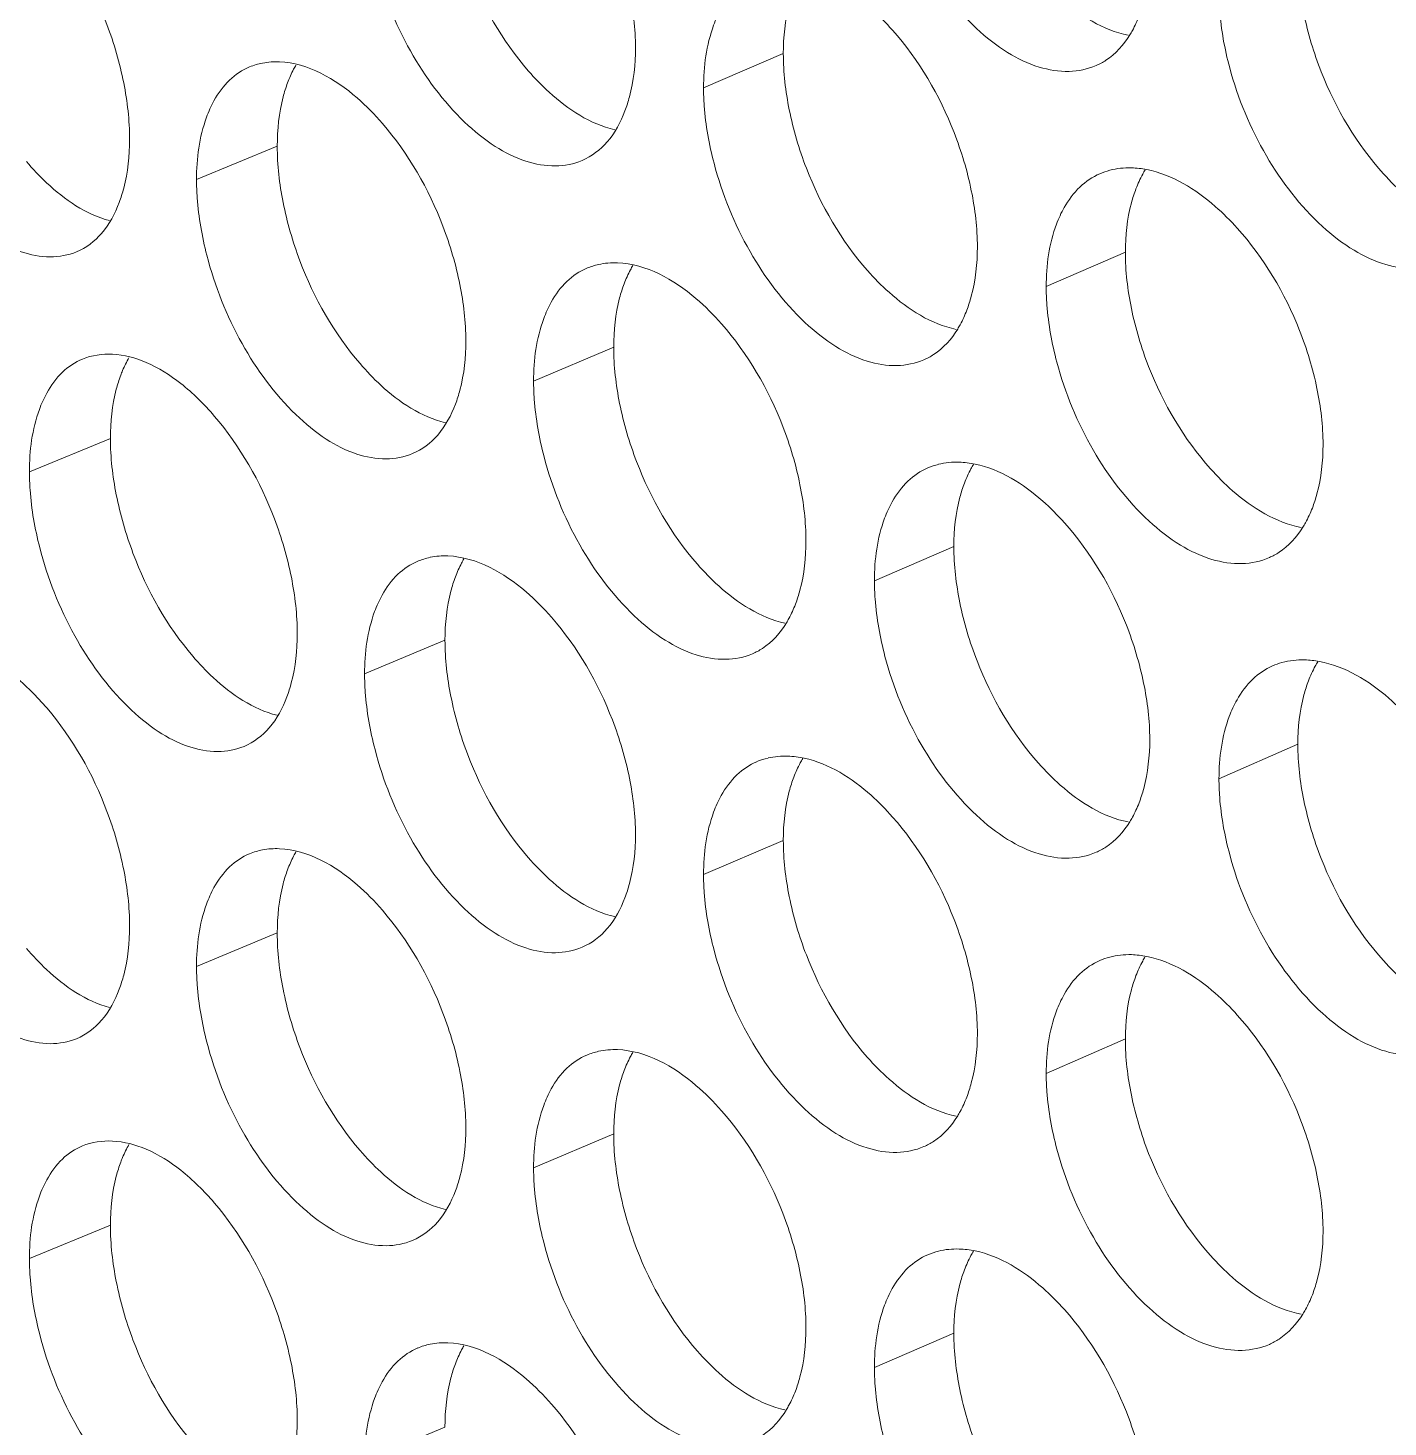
# Model space of a CAD drawing. Header units: millimetres. Extents: x 1177 to 4147, y 93 to 2194.
# Drawn here: x 2545.75 to 2559.37, y 981.79 to 995.79 of the extents above; entities that cross this region are included whole.
import ezdxf

# ---------------------------------------------------------------- set-up
doc = ezdxf.new("R2010")
doc.units = ezdxf.units.MM
doc.header["$LTSCALE"] = 0.1
doc.layers.get('0').update_dxf_attribs({"lineweight": 13})
doc.layers.add('标注', color=251, linetype='Continuous', lineweight=9)

# ---------------------------------------------------------------- blocks, each defined once
blk = doc.blocks.new('02')
at = {"layer": '标注'}
for p, q in [((4416.717, 1013.466), (4415.576, 1012.979)), ((4409.479, 1012.143), (4408.324, 1011.664)), ((4421.609, 1010.627), (4420.477, 1010.135)), ((4414.291, 1009.269), (4413.145, 1008.785)), ((4407.093, 1007.963), (4405.934, 1007.487)), ((4407.093, 1007.963), (4405.934, 1007.487)), ((4419.156, 1006.419), (4418.02, 1005.929)), ((4411.878, 1005.078), (4410.728, 1004.597)), ((4411.878, 1005.078), (4410.728, 1004.597)), ((4424.075, 1003.591), (4422.948, 1003.096)), ((4416.717, 1002.216), (4415.576, 1001.729)), ((4416.717, 1002.216), (4415.576, 1001.729)), ((4409.479, 1000.893), (4408.324, 1000.414)), ((4421.609, 999.377), (4420.477, 998.885)), ((4421.609, 999.377), (4420.477, 998.885)), ((4414.291, 998.019), (4413.145, 997.535)), ((4407.093, 996.713), (4405.934, 996.237)), ((4419.156, 995.169), (4418.02, 994.679)), ((4411.878, 993.828), (4410.728, 993.347))]:
    blk.add_line(p, q, dxfattribs=at)
for centre, radius, start, end in [((4421.636, 1010.846), 0.984, 104.7476, 113.5233), ((4414.281, 1009.513), 0.96, 102.3564, 112.9065), ((4419.171, 1006.646), 0.976, 103.9644, 113.3177), ((4411.856, 1005.33), 0.952, 101.531, 112.7006), ((4411.856, 1005.33), 0.952, 101.531, 112.7006), ((4424.114, 1003.802), 0.993, 105.5171, 113.729), ((4416.719, 1002.452), 0.968, 103.1675, 113.1121), ((4416.719, 1002.452), 0.968, 103.1675, 113.1121), ((4421.636, 999.596), 0.984, 104.7476, 113.5233), ((4421.636, 999.596), 0.984, 104.7476, 113.5233), ((4414.281, 998.263), 0.96, 102.3564, 112.9065), ((4419.171, 995.396), 0.976, 103.9644, 113.3177), ((4411.856, 994.08), 0.952, 101.531, 112.7006)]:
    blk.add_arc(centre, radius, start, end, dxfattribs=at)
for points, knots in [([(4414.602, 1013.551), (4414.602, 1013.821), (4414.535, 1014.38), (4414.216, 1015.464), (4413.776, 1016.227), (4413.402, 1016.656)], [0, 0, 0, 0, 0.238989, 0.495505, 1, 1, 1, 1]), ([(4411.878, 1016.328), (4411.878, 1016.059), (4411.944, 1015.499), (4412.26, 1014.415), (4412.697, 1013.65), (4413.069, 1013.221)], [0, 0, 0, 0, 0.239203, 0.495862, 1, 1, 1, 1]), ([(4418.171, 1016.098), (4418.287, 1015.658), (4418.626, 1014.832), (4419.282, 1013.966), (4419.895, 1013.476), (4420.348, 1013.259), (4420.791, 1013.187), (4421.07, 1013.243), (4421.191, 1013.296)], [0, 0, 0, 0, 0.30069, 0.583702, 0.707914, 0.81685, 0.912547, 1, 1, 1, 1]), ([(4407.367, 1012.243), (4407.367, 1012.512), (4407.301, 1013.072), (4406.988, 1014.157), (4406.555, 1014.924), (4406.187, 1015.356)], [0, 0, 0, 0, 0.239204, 0.495958, 1, 1, 1, 1]), ([(4424.075, 1014.841), (4424.075, 1014.571), (4424.143, 1014.012), (4424.468, 1012.93), (4424.918, 1012.171), (4425.3, 1011.748)], [0, 0, 0, 0, 0.238849, 0.49511, 1, 1, 1, 1]), ([(4410.877, 1014.765), (4410.991, 1014.326), (4411.321, 1013.501), (4411.963, 1012.631), (4412.564, 1012.136), (4413.009, 1011.914), (4413.444, 1011.835), (4413.719, 1011.887), (4413.839, 1011.938)], [0, 0, 0, 0, 0.302139, 0.585875, 0.710041, 0.818575, 0.913518, 1, 1, 1, 1]), ([(4418.279, 1013.801), (4418.183, 1013.91), (4417.827, 1014.272), (4417.372, 1014.566), (4417.015, 1014.642)], [0, 0, 0, 0, 0.285173, 1, 1, 1, 1]), ([(4420.367, 1014.57), (4420.465, 1014.46), (4420.825, 1014.094), (4421.289, 1013.801), (4421.651, 1013.73)], [0, 0, 0, 0, 0.285334, 1, 1, 1, 1]), ([(4416.867, 1014.373), (4416.842, 1014.306), (4416.749, 1014.013), (4416.717, 1013.703), (4416.717, 1013.466)], [0, 0, 0, 0, 0.230459, 1, 1, 1, 1]), ([(4422.948, 1014.346), (4422.948, 1014.259), (4422.963, 1013.895), (4423.029, 1013.534), (4423.101, 1013.265)], [0, 0, 0, 0, 0.23814, 1, 1, 1, 1]), ([(4415.83, 1014.109), (4415.787, 1014.033), (4415.627, 1013.677), (4415.576, 1013.281), (4415.576, 1012.979)], [0, 0, 0, 0, 0.22403, 1, 1, 1, 1]), ([(4421.673, 1013.733), (4421.686, 1013.754), (4421.736, 1013.841), (4421.778, 1013.933), (4421.806, 1014.004)], [0, 0, 0, 0, 0.242107, 1, 1, 1, 1]), ([(4419.493, 1010.702), (4419.493, 1010.971), (4419.425, 1011.531), (4419.102, 1012.613), (4418.657, 1013.375), (4418.279, 1013.801)], [0, 0, 0, 0, 0.238846, 0.495203, 1, 1, 1, 1]), ([(4421.191, 1013.296), (4421.24, 1013.317), (4421.433, 1013.421), (4421.586, 1013.592), (4421.673, 1013.733)], [0, 0, 0, 0, 0.240804, 1, 1, 1, 1]), ([(4403.704, 1013.482), (4403.816, 1013.044), (4404.139, 1012.22), (4404.767, 1011.348), (4405.356, 1010.847), (4405.791, 1010.62), (4406.218, 1010.535), (4406.49, 1010.583), (4406.608, 1010.631)], [0, 0, 0, 0, 0.303606, 0.588083, 0.712204, 0.820335, 0.914512, 1, 1, 1, 1]), ([(4414.452, 1012.646), (4414.477, 1012.712), (4414.57, 1013.005), (4414.602, 1013.315), (4414.602, 1013.551)], [0, 0, 0, 0, 0.230395, 1, 1, 1, 1]), ([(4416.717, 1013.466), (4416.717, 1013.197), (4416.783, 1012.637), (4417.103, 1011.554), (4417.545, 1010.791), (4417.921, 1010.364)], [0, 0, 0, 0, 0.23906, 0.495561, 1, 1, 1, 1]), ([(4409.084, 1013.276), (4408.978, 1013.232), (4408.775, 1013.096), (4408.634, 1012.9), (4408.574, 1012.791)], [0, 0, 0, 0, 0.478627, 1, 1, 1, 1]), ([(4410.983, 1012.467), (4410.871, 1012.597), (4410.472, 1013.008), (4409.918, 1013.332), (4409.51, 1013.348)], [0, 0, 0, 0, 0.295598, 1, 1, 1, 1]), ([(4409.746, 1013.302), (4409.735, 1013.283), (4409.69, 1013.201), (4409.652, 1013.115), (4409.627, 1013.048)], [0, 0, 0, 0, 0.242093, 1, 1, 1, 1]), ([(4413.069, 1013.221), (4413.163, 1013.113), (4413.51, 1012.752), (4413.955, 1012.458), (4414.306, 1012.378)], [0, 0, 0, 0, 0.285361, 1, 1, 1, 1]), ([(4423.101, 1013.265), (4423.219, 1012.825), (4423.562, 1011.998), (4424.227, 1011.134), (4424.849, 1010.648), (4425.308, 1010.435), (4425.756, 1010.367), (4426.038, 1010.426), (4426.16, 1010.481)], [0, 0, 0, 0, 0.299735, 0.582272, 0.706518, 0.81572, 0.911912, 1, 1, 1, 1]), ([(4409.627, 1013.048), (4409.602, 1012.982), (4409.511, 1012.689), (4409.479, 1012.379), (4409.479, 1012.143)], [0, 0, 0, 0, 0.230017, 1, 1, 1, 1]), ([(4415.576, 1012.979), (4415.576, 1012.893), (4415.59, 1012.528), (4415.656, 1012.166), (4415.726, 1011.898)], [0, 0, 0, 0, 0.238055, 1, 1, 1, 1]), ([(4408.574, 1012.791), (4408.532, 1012.716), (4408.375, 1012.36), (4408.324, 1011.965), (4408.324, 1011.664)], [0, 0, 0, 0, 0.223347, 1, 1, 1, 1]), ([(4413.839, 1011.938), (4413.976, 1011.996), (4414.239, 1012.199), (4414.392, 1012.487), (4414.452, 1012.646)], [0, 0, 0, 0, 0.468447, 1, 1, 1, 1]), ([(4412.177, 1009.359), (4412.177, 1009.629), (4412.11, 1010.189), (4411.793, 1011.273), (4411.355, 1012.037), (4410.983, 1012.467)], [0, 0, 0, 0, 0.23906, 0.495656, 1, 1, 1, 1]), ([(4407.219, 1011.339), (4407.244, 1011.405), (4407.335, 1011.697), (4407.367, 1012.007), (4407.367, 1012.243)], [0, 0, 0, 0, 0.229953, 1, 1, 1, 1]), ([(4409.479, 1012.143), (4409.479, 1011.873), (4409.544, 1011.313), (4409.858, 1010.229), (4410.293, 1009.463), (4410.664, 1009.033)], [0, 0, 0, 0, 0.239274, 0.496012, 1, 1, 1, 1]), ([(4405.893, 1011.923), (4405.983, 1011.817), (4406.316, 1011.461), (4406.742, 1011.166), (4407.081, 1011.078)], [0, 0, 0, 0, 0.285322, 1, 1, 1, 1]), ([(4415.726, 1011.898), (4415.842, 1011.459), (4416.177, 1010.632), (4416.829, 1009.765), (4417.438, 1009.273), (4417.888, 1009.055), (4418.328, 1008.98), (4418.606, 1009.036), (4418.727, 1009.088)], [0, 0, 0, 0, 0.301171, 0.584422, 0.708619, 0.817421, 0.912868, 1, 1, 1, 1]), ([(4421.893, 1011.805), (4421.881, 1011.784), (4421.83, 1011.697), (4421.788, 1011.605), (4421.761, 1011.534)], [0, 0, 0, 0, 0.242091, 1, 1, 1, 1]), ([(4423.21, 1010.969), (4423.111, 1011.079), (4422.747, 1011.444), (4422.279, 1011.737), (4421.915, 1011.808)], [0, 0, 0, 0, 0.285148, 1, 1, 1, 1]), ([(4408.324, 1011.664), (4408.324, 1011.577), (4408.339, 1011.213), (4408.403, 1010.851), (4408.472, 1010.582)], [0, 0, 0, 0, 0.237972, 1, 1, 1, 1]), ([(4421.243, 1011.749), (4421.138, 1011.703), (4420.937, 1011.567), (4420.795, 1011.372), (4420.734, 1011.265)], [0, 0, 0, 0, 0.480902, 1, 1, 1, 1]), ([(4425.3, 1011.748), (4425.4, 1011.637), (4425.769, 1011.268), (4426.246, 1010.976), (4426.614, 1010.911)], [0, 0, 0, 0, 0.285283, 1, 1, 1, 1]), ([(4421.761, 1011.534), (4421.736, 1011.468), (4421.642, 1011.174), (4421.609, 1010.863), (4421.609, 1010.627)], [0, 0, 0, 0, 0.230754, 1, 1, 1, 1]), ([(4406.608, 1010.631), (4406.745, 1010.688), (4407.009, 1010.891), (4407.16, 1011.179), (4407.219, 1011.339)], [0, 0, 0, 0, 0.46659, 1, 1, 1, 1]), ([(4420.734, 1011.265), (4420.691, 1011.189), (4420.53, 1010.834), (4420.477, 1010.436), (4420.477, 1010.135)], [0, 0, 0, 0, 0.224496, 1, 1, 1, 1]), ([(4424.437, 1007.876), (4424.437, 1008.145), (4424.369, 1008.704), (4424.042, 1009.786), (4423.591, 1010.545), (4423.21, 1010.969)], [0, 0, 0, 0, 0.238705, 0.494901, 1, 1, 1, 1]), ([(4408.472, 1010.582), (4408.585, 1010.143), (4408.913, 1009.318), (4409.551, 1008.448), (4410.148, 1007.951), (4410.589, 1007.727), (4411.022, 1007.646), (4411.296, 1007.697), (4411.415, 1007.747)], [0, 0, 0, 0, 0.302626, 0.586607, 0.710758, 0.819158, 0.913847, 1, 1, 1, 1]), ([(4419.341, 1009.796), (4419.366, 1009.862), (4419.46, 1010.155), (4419.493, 1010.465), (4419.493, 1010.702)], [0, 0, 0, 0, 0.23069, 1, 1, 1, 1]), ([(4421.609, 1010.627), (4421.609, 1010.357), (4421.676, 1009.798), (4422, 1008.716), (4422.447, 1007.955), (4422.827, 1007.531)], [0, 0, 0, 0, 0.238919, 0.49526, 1, 1, 1, 1]), ([(4413.907, 1010.398), (4413.802, 1010.353), (4413.6, 1010.217), (4413.458, 1010.022), (4413.398, 1009.914)], [0, 0, 0, 0, 0.479572, 1, 1, 1, 1]), ([(4415.834, 1009.601), (4415.72, 1009.73), (4415.315, 1010.141), (4414.756, 1010.46), (4414.345, 1010.475)], [0, 0, 0, 0, 0.29472, 1, 1, 1, 1]), ([(4414.565, 1010.436), (4414.553, 1010.416), (4414.506, 1010.332), (4414.466, 1010.244), (4414.44, 1010.175)], [0, 0, 0, 0, 0.242079, 1, 1, 1, 1]), ([(4417.921, 1010.364), (4418.018, 1010.255), (4418.373, 1009.891), (4418.831, 1009.598), (4419.189, 1009.523)], [0, 0, 0, 0, 0.28535, 1, 1, 1, 1]), ([(4414.44, 1010.175), (4414.415, 1010.109), (4414.323, 1009.816), (4414.291, 1009.506), (4414.291, 1009.269)], [0, 0, 0, 0, 0.230311, 1, 1, 1, 1]), ([(4420.477, 1010.135), (4420.477, 1010.048), (4420.492, 1009.683), (4420.558, 1009.322), (4420.629, 1009.054)], [0, 0, 0, 0, 0.238111, 1, 1, 1, 1]), ([(4413.398, 1009.914), (4413.356, 1009.838), (4413.196, 1009.483), (4413.145, 1009.086), (4413.145, 1008.785)], [0, 0, 0, 0, 0.2238, 1, 1, 1, 1]), ([(4419.211, 1009.528), (4419.223, 1009.548), (4419.273, 1009.635), (4419.314, 1009.725), (4419.341, 1009.796)], [0, 0, 0, 0, 0.242099, 1, 1, 1, 1]), ([(4417.041, 1006.499), (4417.041, 1006.768), (4416.974, 1007.327), (4416.653, 1008.411), (4416.21, 1009.173), (4415.834, 1009.601)], [0, 0, 0, 0, 0.238918, 0.495354, 1, 1, 1, 1]), ([(4418.727, 1009.088), (4418.776, 1009.109), (4418.971, 1009.213), (4419.124, 1009.385), (4419.211, 1009.528)], [0, 0, 0, 0, 0.240491, 1, 1, 1, 1]), ([(4412.027, 1008.454), (4412.052, 1008.52), (4412.145, 1008.813), (4412.177, 1009.123), (4412.177, 1009.359)], [0, 0, 0, 0, 0.230247, 1, 1, 1, 1]), ([(4414.291, 1009.269), (4414.291, 1009), (4414.357, 1008.44), (4414.675, 1007.357), (4415.114, 1006.593), (4415.489, 1006.165)], [0, 0, 0, 0, 0.239131, 0.495711, 1, 1, 1, 1]), ([(4406.692, 1009.098), (4406.587, 1009.055), (4406.383, 1008.919), (4406.242, 1008.722), (4406.182, 1008.613)], [0, 0, 0, 0, 0.478136, 1, 1, 1, 1]), ([(4406.692, 1009.098), (4406.587, 1009.055), (4406.383, 1008.919), (4406.242, 1008.722), (4406.182, 1008.613)], [0, 0, 0, 0, 0.478136, 1, 1, 1, 1]), ([(4408.578, 1008.284), (4408.433, 1008.453), (4408.136, 1008.749), (4407.641, 1009.064), (4407.146, 1009.199), (4406.827, 1009.154), (4406.692, 1009.098)], [0, 0, 0, 0, 0.30699, 0.573081, 0.799443, 1, 1, 1, 1]), ([(4408.578, 1008.284), (4408.433, 1008.453), (4408.136, 1008.749), (4407.641, 1009.064), (4407.146, 1009.199), (4406.827, 1009.154), (4406.692, 1009.098)], [0, 0, 0, 0, 0.30699, 0.573081, 0.799443, 1, 1, 1, 1]), ([(4407.357, 1009.118), (4407.323, 1009.059), (4407.283, 1008.976), (4407.249, 1008.89), (4407.24, 1008.868)], [0, 0, 0, 0, 0.741765, 1, 1, 1, 1]), ([(4407.357, 1009.118), (4407.323, 1009.059), (4407.283, 1008.976), (4407.249, 1008.89), (4407.24, 1008.868)], [0, 0, 0, 0, 0.741765, 1, 1, 1, 1]), ([(4410.664, 1009.033), (4410.756, 1008.925), (4411.099, 1008.566), (4411.537, 1008.271), (4411.884, 1008.189)], [0, 0, 0, 0, 0.285356, 1, 1, 1, 1]), ([(4420.629, 1009.054), (4420.746, 1008.614), (4421.087, 1007.787), (4421.748, 1006.922), (4422.365, 1006.434), (4422.821, 1006.219), (4423.267, 1006.149), (4423.547, 1006.207), (4423.669, 1006.261)], [0, 0, 0, 0, 0.300212, 0.582985, 0.707214, 0.816283, 0.912228, 1, 1, 1, 1]), ([(4407.24, 1008.868), (4407.216, 1008.802), (4407.125, 1008.509), (4407.093, 1008.199), (4407.093, 1007.963)], [0, 0, 0, 0, 0.229871, 1, 1, 1, 1]), ([(4407.24, 1008.868), (4407.216, 1008.802), (4407.125, 1008.509), (4407.093, 1008.199), (4407.093, 1007.963)], [0, 0, 0, 0, 0.229871, 1, 1, 1, 1]), ([(4413.145, 1008.785), (4413.145, 1008.699), (4413.16, 1008.334), (4413.224, 1007.972), (4413.295, 1007.703)], [0, 0, 0, 0, 0.238027, 1, 1, 1, 1]), ([(4406.182, 1008.613), (4406.141, 1008.538), (4405.984, 1008.183), (4405.934, 1007.788), (4405.934, 1007.487)], [0, 0, 0, 0, 0.223124, 1, 1, 1, 1]), ([(4406.182, 1008.613), (4406.141, 1008.538), (4405.984, 1008.183), (4405.934, 1007.788), (4405.934, 1007.487)], [0, 0, 0, 0, 0.223124, 1, 1, 1, 1]), ([(4411.415, 1007.747), (4411.552, 1007.804), (4411.815, 1008.007), (4411.967, 1008.296), (4412.027, 1008.454)], [0, 0, 0, 0, 0.467837, 1, 1, 1, 1]), ([(4409.765, 1005.173), (4409.765, 1005.443), (4409.699, 1006.003), (4409.384, 1007.087), (4408.949, 1007.853), (4408.578, 1008.284)], [0, 0, 0, 0, 0.239132, 0.495807, 1, 1, 1, 1]), ([(4409.765, 1005.173), (4409.765, 1005.443), (4409.699, 1006.003), (4409.384, 1007.087), (4408.949, 1007.853), (4408.578, 1008.284)], [0, 0, 0, 0, 0.239132, 0.495807, 1, 1, 1, 1]), ([(4407.093, 1007.963), (4407.093, 1007.693), (4407.158, 1007.134), (4407.471, 1006.049), (4407.902, 1005.282), (4408.271, 1004.85)], [0, 0, 0, 0, 0.239345, 0.496163, 1, 1, 1, 1]), ([(4407.093, 1007.963), (4407.093, 1007.693), (4407.158, 1007.134), (4407.471, 1006.049), (4407.902, 1005.282), (4408.271, 1004.85)], [0, 0, 0, 0, 0.239345, 0.496163, 1, 1, 1, 1]), ([(4424.284, 1006.969), (4424.309, 1007.035), (4424.404, 1007.328), (4424.437, 1007.639), (4424.437, 1007.876)], [0, 0, 0, 0, 0.230986, 1, 1, 1, 1]), ([(4413.295, 1007.703), (4413.409, 1007.264), (4413.742, 1006.439), (4414.389, 1005.57), (4414.994, 1005.077), (4415.442, 1004.856), (4415.879, 1004.78), (4416.156, 1004.834), (4416.276, 1004.885)], [0, 0, 0, 0, 0.301654, 0.585147, 0.709328, 0.817996, 0.913192, 1, 1, 1, 1]), ([(4419.437, 1007.593), (4419.425, 1007.572), (4419.375, 1007.486), (4419.334, 1007.396), (4419.308, 1007.325)], [0, 0, 0, 0, 0.242083, 1, 1, 1, 1]), ([(4420.738, 1006.757), (4420.64, 1006.867), (4420.28, 1007.23), (4419.819, 1007.523), (4419.459, 1007.597)], [0, 0, 0, 0, 0.285164, 1, 1, 1, 1]), ([(4405.934, 1007.487), (4405.934, 1007.4), (4405.948, 1007.036), (4406.012, 1006.673), (4406.081, 1006.404)], [0, 0, 0, 0, 0.237945, 1, 1, 1, 1]), ([(4405.934, 1007.487), (4405.934, 1007.4), (4405.948, 1007.036), (4406.012, 1006.673), (4406.081, 1006.404)], [0, 0, 0, 0, 0.237945, 1, 1, 1, 1]), ([(4418.784, 1007.543), (4418.68, 1007.498), (4418.478, 1007.361), (4418.336, 1007.166), (4418.275, 1007.059)], [0, 0, 0, 0, 0.48047, 1, 1, 1, 1]), ([(4422.827, 1007.531), (4422.926, 1007.42), (4423.29, 1007.053), (4423.761, 1006.761), (4424.126, 1006.692)], [0, 0, 0, 0, 0.285312, 1, 1, 1, 1]), ([(4419.308, 1007.325), (4419.282, 1007.259), (4419.189, 1006.966), (4419.156, 1006.655), (4419.156, 1006.419)], [0, 0, 0, 0, 0.230606, 1, 1, 1, 1]), ([(4418.275, 1007.059), (4418.233, 1006.983), (4418.072, 1006.628), (4418.02, 1006.231), (4418.02, 1005.929)], [0, 0, 0, 0, 0.224262, 1, 1, 1, 1]), ([(4424.148, 1006.694), (4424.161, 1006.715), (4424.213, 1006.804), (4424.256, 1006.897), (4424.284, 1006.969)], [0, 0, 0, 0, 0.242119, 1, 1, 1, 1]), ([(4421.958, 1003.661), (4421.958, 1003.93), (4421.89, 1004.489), (4421.566, 1005.572), (4421.118, 1006.332), (4420.738, 1006.757)], [0, 0, 0, 0, 0.238776, 0.495052, 1, 1, 1, 1]), ([(4423.669, 1006.261), (4423.717, 1006.282), (4423.909, 1006.385), (4424.061, 1006.554), (4424.148, 1006.694)], [0, 0, 0, 0, 0.241108, 1, 1, 1, 1]), ([(4406.081, 1006.404), (4406.194, 1005.966), (4406.519, 1005.142), (4407.152, 1004.27), (4407.745, 1003.771), (4408.183, 1003.545), (4408.613, 1003.463), (4408.886, 1003.512), (4409.004, 1003.561)], [0, 0, 0, 0, 0.303115, 0.587343, 0.711479, 0.819744, 0.914178, 1, 1, 1, 1]), ([(4406.081, 1006.404), (4406.194, 1005.966), (4406.519, 1005.142), (4407.152, 1004.27), (4407.745, 1003.771), (4408.183, 1003.545), (4408.613, 1003.463), (4408.886, 1003.512), (4409.004, 1003.561)], [0, 0, 0, 0, 0.303115, 0.587343, 0.711479, 0.819744, 0.914178, 1, 1, 1, 1]), ([(4416.89, 1005.593), (4416.915, 1005.659), (4417.008, 1005.952), (4417.041, 1006.262), (4417.041, 1006.499)], [0, 0, 0, 0, 0.230542, 1, 1, 1, 1]), ([(4419.156, 1006.419), (4419.156, 1006.149), (4419.223, 1005.59), (4419.545, 1004.507), (4419.99, 1003.745), (4420.367, 1003.32)], [0, 0, 0, 0, 0.23899, 0.49541, 1, 1, 1, 1]), ([(4411.489, 1006.209), (4411.384, 1006.165), (4411.181, 1006.029), (4411.039, 1005.833), (4410.979, 1005.725)], [0, 0, 0, 0, 0.479105, 1, 1, 1, 1]), ([(4411.489, 1006.209), (4411.384, 1006.165), (4411.181, 1006.029), (4411.039, 1005.833), (4410.979, 1005.725)], [0, 0, 0, 0, 0.479105, 1, 1, 1, 1]), ([(4413.402, 1005.406), (4413.289, 1005.535), (4412.887, 1005.947), (4412.33, 1006.268), (4411.921, 1006.284)], [0, 0, 0, 0, 0.295157, 1, 1, 1, 1]), ([(4413.402, 1005.406), (4413.289, 1005.535), (4412.887, 1005.947), (4412.33, 1006.268), (4411.921, 1006.284)], [0, 0, 0, 0, 0.295157, 1, 1, 1, 1]), ([(4412.149, 1006.241), (4412.137, 1006.222), (4412.091, 1006.139), (4412.052, 1006.051), (4412.027, 1005.984)], [0, 0, 0, 0, 0.242084, 1, 1, 1, 1]), ([(4412.149, 1006.241), (4412.137, 1006.222), (4412.091, 1006.139), (4412.052, 1006.051), (4412.027, 1005.984)], [0, 0, 0, 0, 0.242084, 1, 1, 1, 1]), ([(4412.027, 1005.984), (4412.002, 1005.918), (4411.91, 1005.625), (4411.878, 1005.315), (4411.878, 1005.078)], [0, 0, 0, 0, 0.230164, 1, 1, 1, 1]), ([(4412.027, 1005.984), (4412.002, 1005.918), (4411.91, 1005.625), (4411.878, 1005.315), (4411.878, 1005.078)], [0, 0, 0, 0, 0.230164, 1, 1, 1, 1]), ([(4415.489, 1006.165), (4415.584, 1006.056), (4415.935, 1005.694), (4416.387, 1005.4), (4416.741, 1005.323)], [0, 0, 0, 0, 0.285359, 1, 1, 1, 1]), ([(4418.02, 1005.929), (4418.02, 1005.842), (4418.034, 1005.478), (4418.1, 1005.116), (4418.171, 1004.848)], [0, 0, 0, 0, 0.238083, 1, 1, 1, 1]), ([(4410.979, 1005.725), (4410.937, 1005.649), (4410.779, 1005.294), (4410.728, 1004.898), (4410.728, 1004.597)], [0, 0, 0, 0, 0.223573, 1, 1, 1, 1]), ([(4410.979, 1005.725), (4410.937, 1005.649), (4410.779, 1005.294), (4410.728, 1004.898), (4410.728, 1004.597)], [0, 0, 0, 0, 0.223573, 1, 1, 1, 1]), ([(4416.762, 1005.328), (4416.774, 1005.349), (4416.823, 1005.434), (4416.863, 1005.524), (4416.89, 1005.593)], [0, 0, 0, 0, 0.242095, 1, 1, 1, 1]), ([(4414.602, 1002.301), (4414.602, 1002.571), (4414.535, 1003.13), (4414.216, 1004.214), (4413.776, 1004.977), (4413.402, 1005.406)], [0, 0, 0, 0, 0.238989, 0.495505, 1, 1, 1, 1]), ([(4414.602, 1002.301), (4414.602, 1002.571), (4414.535, 1003.13), (4414.216, 1004.214), (4413.776, 1004.977), (4413.402, 1005.406)], [0, 0, 0, 0, 0.238989, 0.495505, 1, 1, 1, 1]), ([(4416.276, 1004.885), (4416.325, 1004.906), (4416.522, 1005.01), (4416.675, 1005.184), (4416.762, 1005.328)], [0, 0, 0, 0, 0.240168, 1, 1, 1, 1]), ([(4406.187, 1004.106), (4406.042, 1004.275), (4405.748, 1004.571), (4405.257, 1004.888), (4404.765, 1005.024), (4404.448, 1004.981), (4404.314, 1004.926)], [0, 0, 0, 0, 0.307488, 0.573733, 0.799889, 1, 1, 1, 1]), ([(4409.616, 1004.269), (4409.641, 1004.335), (4409.733, 1004.628), (4409.765, 1004.937), (4409.765, 1005.173)], [0, 0, 0, 0, 0.2301, 1, 1, 1, 1]), ([(4409.616, 1004.269), (4409.641, 1004.335), (4409.733, 1004.628), (4409.765, 1004.937), (4409.765, 1005.173)], [0, 0, 0, 0, 0.2301, 1, 1, 1, 1]), ([(4411.878, 1005.078), (4411.878, 1004.809), (4411.944, 1004.249), (4412.26, 1003.165), (4412.697, 1002.4), (4413.069, 1001.971)], [0, 0, 0, 0, 0.239203, 0.495862, 1, 1, 1, 1]), ([(4411.878, 1005.078), (4411.878, 1004.809), (4411.944, 1004.249), (4412.26, 1003.165), (4412.697, 1002.4), (4413.069, 1001.971)], [0, 0, 0, 0, 0.239203, 0.495862, 1, 1, 1, 1]), ([(4408.271, 1004.85), (4408.363, 1004.743), (4408.701, 1004.386), (4409.133, 1004.091), (4409.476, 1004.006)], [0, 0, 0, 0, 0.285343, 1, 1, 1, 1]), ([(4408.271, 1004.85), (4408.363, 1004.743), (4408.701, 1004.386), (4409.133, 1004.091), (4409.476, 1004.006)], [0, 0, 0, 0, 0.285343, 1, 1, 1, 1]), ([(4418.171, 1004.848), (4418.287, 1004.408), (4418.626, 1003.582), (4419.282, 1002.716), (4419.895, 1002.226), (4420.348, 1002.009), (4420.791, 1001.937), (4421.07, 1001.993), (4421.191, 1002.046)], [0, 0, 0, 0, 0.30069, 0.583702, 0.707914, 0.81685, 0.912547, 1, 1, 1, 1]), ([(4410.728, 1004.597), (4410.728, 1004.51), (4410.742, 1004.145), (4410.807, 1003.784), (4410.877, 1003.515)], [0, 0, 0, 0, 0.238, 1, 1, 1, 1]), ([(4410.728, 1004.597), (4410.728, 1004.51), (4410.742, 1004.145), (4410.807, 1003.784), (4410.877, 1003.515)], [0, 0, 0, 0, 0.238, 1, 1, 1, 1]), ([(4423.715, 1004.711), (4423.61, 1004.665), (4423.41, 1004.528), (4423.267, 1004.334), (4423.206, 1004.227)], [0, 0, 0, 0, 0.481324, 1, 1, 1, 1]), ([(4424.363, 1004.772), (4424.35, 1004.751), (4424.298, 1004.663), (4424.256, 1004.57), (4424.228, 1004.498)], [0, 0, 0, 0, 0.242103, 1, 1, 1, 1]), ([(4425.696, 1003.937), (4425.596, 1004.047), (4425.227, 1004.414), (4424.752, 1004.706), (4424.385, 1004.774)], [0, 0, 0, 0, 0.285125, 1, 1, 1, 1]), ([(4424.228, 1004.498), (4424.203, 1004.432), (4424.108, 1004.139), (4424.075, 1003.828), (4424.075, 1003.591)], [0, 0, 0, 0, 0.230902, 1, 1, 1, 1]), ([(4409.004, 1003.561), (4409.142, 1003.618), (4409.405, 1003.821), (4409.557, 1004.11), (4409.616, 1004.269)], [0, 0, 0, 0, 0.467218, 1, 1, 1, 1]), ([(4409.004, 1003.561), (4409.142, 1003.618), (4409.405, 1003.821), (4409.557, 1004.11), (4409.616, 1004.269)], [0, 0, 0, 0, 0.467218, 1, 1, 1, 1]), ([(4423.206, 1004.227), (4423.163, 1004.151), (4423.001, 1003.795), (4422.948, 1003.398), (4422.948, 1003.096)], [0, 0, 0, 0, 0.224731, 1, 1, 1, 1]), ([(4407.367, 1000.993), (4407.367, 1001.262), (4407.301, 1001.822), (4406.988, 1002.907), (4406.555, 1003.674), (4406.187, 1004.106)], [0, 0, 0, 0, 0.239204, 0.495958, 1, 1, 1, 1]), ([(4421.806, 1002.754), (4421.831, 1002.821), (4421.925, 1003.114), (4421.958, 1003.424), (4421.958, 1003.661)], [0, 0, 0, 0, 0.230838, 1, 1, 1, 1]), ([(4424.075, 1003.591), (4424.075, 1003.321), (4424.143, 1002.762), (4424.468, 1001.68), (4424.918, 1000.921), (4425.3, 1000.498)], [0, 0, 0, 0, 0.238849, 0.49511, 1, 1, 1, 1]), ([(4410.877, 1003.515), (4410.991, 1003.076), (4411.321, 1002.251), (4411.963, 1001.381), (4412.564, 1000.886), (4413.009, 1000.664), (4413.444, 1000.585), (4413.719, 1000.637), (4413.839, 1000.688)], [0, 0, 0, 0, 0.302139, 0.585875, 0.710041, 0.818575, 0.913518, 1, 1, 1, 1]), ([(4410.877, 1003.515), (4410.991, 1003.076), (4411.321, 1002.251), (4411.963, 1001.381), (4412.564, 1000.886), (4413.009, 1000.664), (4413.444, 1000.585), (4413.719, 1000.637), (4413.839, 1000.688)], [0, 0, 0, 0, 0.302139, 0.585875, 0.710041, 0.818575, 0.913518, 1, 1, 1, 1]), ([(4416.994, 1003.387), (4416.982, 1003.366), (4416.934, 1003.281), (4416.894, 1003.192), (4416.867, 1003.123)], [0, 0, 0, 0, 0.242079, 1, 1, 1, 1]), ([(4416.994, 1003.387), (4416.982, 1003.366), (4416.934, 1003.281), (4416.894, 1003.192), (4416.867, 1003.123)], [0, 0, 0, 0, 0.242079, 1, 1, 1, 1]), ([(4418.279, 1002.551), (4418.183, 1002.66), (4417.827, 1003.022), (4417.372, 1003.316), (4417.015, 1003.392)], [0, 0, 0, 0, 0.285173, 1, 1, 1, 1]), ([(4418.279, 1002.551), (4418.183, 1002.66), (4417.827, 1003.022), (4417.372, 1003.316), (4417.015, 1003.392)], [0, 0, 0, 0, 0.285173, 1, 1, 1, 1]), ([(4416.339, 1003.342), (4416.234, 1003.298), (4416.032, 1003.161), (4415.89, 1002.966), (4415.83, 1002.859)], [0, 0, 0, 0, 0.480026, 1, 1, 1, 1]), ([(4416.339, 1003.342), (4416.234, 1003.298), (4416.032, 1003.161), (4415.89, 1002.966), (4415.83, 1002.859)], [0, 0, 0, 0, 0.480026, 1, 1, 1, 1]), ([(4420.367, 1003.32), (4420.465, 1003.21), (4420.825, 1002.844), (4421.289, 1002.551), (4421.651, 1002.48)], [0, 0, 0, 0, 0.285334, 1, 1, 1, 1]), ([(4416.867, 1003.123), (4416.842, 1003.056), (4416.749, 1002.763), (4416.717, 1002.453), (4416.717, 1002.216)], [0, 0, 0, 0, 0.230459, 1, 1, 1, 1]), ([(4416.867, 1003.123), (4416.842, 1003.056), (4416.749, 1002.763), (4416.717, 1002.453), (4416.717, 1002.216)], [0, 0, 0, 0, 0.230459, 1, 1, 1, 1]), ([(4422.948, 1003.096), (4422.948, 1003.009), (4422.963, 1002.645), (4423.029, 1002.284), (4423.101, 1002.015)], [0, 0, 0, 0, 0.23814, 1, 1, 1, 1]), ([(4415.83, 1002.859), (4415.787, 1002.783), (4415.627, 1002.427), (4415.576, 1002.031), (4415.576, 1001.729)], [0, 0, 0, 0, 0.22403, 1, 1, 1, 1]), ([(4415.83, 1002.859), (4415.787, 1002.783), (4415.627, 1002.427), (4415.576, 1002.031), (4415.576, 1001.729)], [0, 0, 0, 0, 0.22403, 1, 1, 1, 1]), ([(4421.673, 1002.483), (4421.686, 1002.504), (4421.736, 1002.591), (4421.778, 1002.683), (4421.806, 1002.754)], [0, 0, 0, 0, 0.242107, 1, 1, 1, 1]), ([(4419.493, 999.452), (4419.493, 999.721), (4419.425, 1000.281), (4419.102, 1001.363), (4418.657, 1002.125), (4418.279, 1002.551)], [0, 0, 0, 0, 0.238846, 0.495203, 1, 1, 1, 1]), ([(4419.493, 999.452), (4419.493, 999.721), (4419.425, 1000.281), (4419.102, 1001.363), (4418.657, 1002.125), (4418.279, 1002.551)], [0, 0, 0, 0, 0.238846, 0.495203, 1, 1, 1, 1]), ([(4421.191, 1002.046), (4421.24, 1002.067), (4421.433, 1002.171), (4421.586, 1002.342), (4421.673, 1002.483)], [0, 0, 0, 0, 0.240804, 1, 1, 1, 1]), ([(4403.704, 1002.232), (4403.816, 1001.794), (4404.139, 1000.97), (4404.767, 1000.098), (4405.356, 999.597), (4405.791, 999.37), (4406.218, 999.285), (4406.49, 999.333), (4406.608, 999.381)], [0, 0, 0, 0, 0.303606, 0.588083, 0.712204, 0.820335, 0.914512, 1, 1, 1, 1]), ([(4414.452, 1001.396), (4414.477, 1001.462), (4414.57, 1001.755), (4414.602, 1002.065), (4414.602, 1002.301)], [0, 0, 0, 0, 0.230395, 1, 1, 1, 1]), ([(4414.452, 1001.396), (4414.477, 1001.462), (4414.57, 1001.755), (4414.602, 1002.065), (4414.602, 1002.301)], [0, 0, 0, 0, 0.230395, 1, 1, 1, 1]), ([(4416.717, 1002.216), (4416.717, 1001.947), (4416.783, 1001.387), (4417.103, 1000.304), (4417.545, 999.541), (4417.921, 999.114)], [0, 0, 0, 0, 0.23906, 0.495561, 1, 1, 1, 1]), ([(4416.717, 1002.216), (4416.717, 1001.947), (4416.783, 1001.387), (4417.103, 1000.304), (4417.545, 999.541), (4417.921, 999.114)], [0, 0, 0, 0, 0.23906, 0.495561, 1, 1, 1, 1]), ([(4409.084, 1002.026), (4408.978, 1001.982), (4408.775, 1001.846), (4408.634, 1001.65), (4408.574, 1001.541)], [0, 0, 0, 0, 0.478627, 1, 1, 1, 1]), ([(4410.983, 1001.217), (4410.871, 1001.347), (4410.472, 1001.758), (4409.918, 1002.082), (4409.51, 1002.098)], [0, 0, 0, 0, 0.295598, 1, 1, 1, 1]), ([(4409.746, 1002.052), (4409.735, 1002.033), (4409.69, 1001.951), (4409.652, 1001.865), (4409.627, 1001.798)], [0, 0, 0, 0, 0.242093, 1, 1, 1, 1]), ([(4423.101, 1002.015), (4423.219, 1001.575), (4423.562, 1000.748), (4424.227, 999.884), (4424.849, 999.398), (4425.308, 999.185), (4425.756, 999.117), (4426.038, 999.176), (4426.16, 999.231)], [0, 0, 0, 0, 0.299735, 0.582272, 0.706518, 0.81572, 0.911912, 1, 1, 1, 1]), ([(4409.627, 1001.798), (4409.602, 1001.732), (4409.511, 1001.439), (4409.479, 1001.129), (4409.479, 1000.893)], [0, 0, 0, 0, 0.230017, 1, 1, 1, 1]), ([(4413.069, 1001.971), (4413.163, 1001.863), (4413.51, 1001.502), (4413.955, 1001.208), (4414.306, 1001.128)], [0, 0, 0, 0, 0.285361, 1, 1, 1, 1]), ([(4413.069, 1001.971), (4413.163, 1001.863), (4413.51, 1001.502), (4413.955, 1001.208), (4414.306, 1001.128)], [0, 0, 0, 0, 0.285361, 1, 1, 1, 1]), ([(4415.576, 1001.729), (4415.576, 1001.643), (4415.59, 1001.278), (4415.656, 1000.916), (4415.726, 1000.648)], [0, 0, 0, 0, 0.238055, 1, 1, 1, 1]), ([(4415.576, 1001.729), (4415.576, 1001.643), (4415.59, 1001.278), (4415.656, 1000.916), (4415.726, 1000.648)], [0, 0, 0, 0, 0.238055, 1, 1, 1, 1]), ([(4408.574, 1001.541), (4408.532, 1001.466), (4408.375, 1001.11), (4408.324, 1000.715), (4408.324, 1000.414)], [0, 0, 0, 0, 0.223347, 1, 1, 1, 1]), ([(4413.839, 1000.688), (4413.976, 1000.746), (4414.239, 1000.949), (4414.392, 1001.237), (4414.452, 1001.396)], [0, 0, 0, 0, 0.468447, 1, 1, 1, 1]), ([(4413.839, 1000.688), (4413.976, 1000.746), (4414.239, 1000.949), (4414.392, 1001.237), (4414.452, 1001.396)], [0, 0, 0, 0, 0.468447, 1, 1, 1, 1]), ([(4412.177, 998.109), (4412.177, 998.379), (4412.11, 998.939), (4411.793, 1000.023), (4411.355, 1000.787), (4410.983, 1001.217)], [0, 0, 0, 0, 0.23906, 0.495656, 1, 1, 1, 1]), ([(4407.219, 1000.089), (4407.244, 1000.155), (4407.335, 1000.447), (4407.367, 1000.757), (4407.367, 1000.993)], [0, 0, 0, 0, 0.229953, 1, 1, 1, 1]), ([(4409.479, 1000.893), (4409.479, 1000.623), (4409.544, 1000.063), (4409.858, 998.979), (4410.293, 998.213), (4410.664, 997.783)], [0, 0, 0, 0, 0.239274, 0.496012, 1, 1, 1, 1]), ([(4405.893, 1000.673), (4405.983, 1000.567), (4406.316, 1000.211), (4406.742, 999.916), (4407.081, 999.828)], [0, 0, 0, 0, 0.285322, 1, 1, 1, 1]), ([(4415.726, 1000.648), (4415.842, 1000.209), (4416.177, 999.382), (4416.829, 998.515), (4417.438, 998.023), (4417.888, 997.805), (4418.328, 997.73), (4418.606, 997.786), (4418.727, 997.838)], [0, 0, 0, 0, 0.301171, 0.584422, 0.708619, 0.817421, 0.912868, 1, 1, 1, 1]), ([(4415.726, 1000.648), (4415.842, 1000.209), (4416.177, 999.382), (4416.829, 998.515), (4417.438, 998.023), (4417.888, 997.805), (4418.328, 997.73), (4418.606, 997.786), (4418.727, 997.838)], [0, 0, 0, 0, 0.301171, 0.584422, 0.708619, 0.817421, 0.912868, 1, 1, 1, 1]), ([(4408.324, 1000.414), (4408.324, 1000.327), (4408.339, 999.963), (4408.403, 999.601), (4408.472, 999.332)], [0, 0, 0, 0, 0.237972, 1, 1, 1, 1]), ([(4421.243, 1000.499), (4421.138, 1000.453), (4420.937, 1000.317), (4420.795, 1000.122), (4420.734, 1000.015)], [0, 0, 0, 0, 0.480902, 1, 1, 1, 1]), ([(4421.243, 1000.499), (4421.138, 1000.453), (4420.937, 1000.317), (4420.795, 1000.122), (4420.734, 1000.015)], [0, 0, 0, 0, 0.480902, 1, 1, 1, 1]), ([(4421.893, 1000.555), (4421.881, 1000.534), (4421.83, 1000.447), (4421.788, 1000.355), (4421.761, 1000.284)], [0, 0, 0, 0, 0.242091, 1, 1, 1, 1]), ([(4421.893, 1000.555), (4421.881, 1000.534), (4421.83, 1000.447), (4421.788, 1000.355), (4421.761, 1000.284)], [0, 0, 0, 0, 0.242091, 1, 1, 1, 1]), ([(4423.21, 999.719), (4423.111, 999.829), (4422.747, 1000.194), (4422.279, 1000.487), (4421.915, 1000.558)], [0, 0, 0, 0, 0.285148, 1, 1, 1, 1]), ([(4423.21, 999.719), (4423.111, 999.829), (4422.747, 1000.194), (4422.279, 1000.487), (4421.915, 1000.558)], [0, 0, 0, 0, 0.285148, 1, 1, 1, 1]), ([(4425.3, 1000.498), (4425.4, 1000.387), (4425.769, 1000.018), (4426.246, 999.726), (4426.614, 999.661)], [0, 0, 0, 0, 0.285283, 1, 1, 1, 1]), ([(4421.761, 1000.284), (4421.736, 1000.218), (4421.642, 999.924), (4421.609, 999.613), (4421.609, 999.377)], [0, 0, 0, 0, 0.230754, 1, 1, 1, 1]), ([(4421.761, 1000.284), (4421.736, 1000.218), (4421.642, 999.924), (4421.609, 999.613), (4421.609, 999.377)], [0, 0, 0, 0, 0.230754, 1, 1, 1, 1]), ([(4406.608, 999.381), (4406.745, 999.438), (4407.009, 999.641), (4407.16, 999.929), (4407.219, 1000.089)], [0, 0, 0, 0, 0.46659, 1, 1, 1, 1]), ([(4420.734, 1000.015), (4420.691, 999.939), (4420.53, 999.584), (4420.477, 999.186), (4420.477, 998.885)], [0, 0, 0, 0, 0.224496, 1, 1, 1, 1]), ([(4420.734, 1000.015), (4420.691, 999.939), (4420.53, 999.584), (4420.477, 999.186), (4420.477, 998.885)], [0, 0, 0, 0, 0.224496, 1, 1, 1, 1]), ([(4424.437, 996.626), (4424.437, 996.895), (4424.369, 997.454), (4424.042, 998.536), (4423.591, 999.295), (4423.21, 999.719)], [0, 0, 0, 0, 0.238705, 0.494901, 1, 1, 1, 1]), ([(4424.437, 996.626), (4424.437, 996.895), (4424.369, 997.454), (4424.042, 998.536), (4423.591, 999.295), (4423.21, 999.719)], [0, 0, 0, 0, 0.238705, 0.494901, 1, 1, 1, 1]), ([(4419.341, 998.546), (4419.366, 998.612), (4419.46, 998.905), (4419.493, 999.215), (4419.493, 999.452)], [0, 0, 0, 0, 0.23069, 1, 1, 1, 1]), ([(4419.341, 998.546), (4419.366, 998.612), (4419.46, 998.905), (4419.493, 999.215), (4419.493, 999.452)], [0, 0, 0, 0, 0.23069, 1, 1, 1, 1]), ([(4421.609, 999.377), (4421.609, 999.107), (4421.676, 998.548), (4422, 997.466), (4422.447, 996.705), (4422.827, 996.281)], [0, 0, 0, 0, 0.238919, 0.49526, 1, 1, 1, 1]), ([(4421.609, 999.377), (4421.609, 999.107), (4421.676, 998.548), (4422, 997.466), (4422.447, 996.705), (4422.827, 996.281)], [0, 0, 0, 0, 0.238919, 0.49526, 1, 1, 1, 1]), ([(4408.472, 999.332), (4408.585, 998.893), (4408.913, 998.068), (4409.551, 997.198), (4410.148, 996.701), (4410.589, 996.477), (4411.022, 996.396), (4411.296, 996.447), (4411.415, 996.497)], [0, 0, 0, 0, 0.302626, 0.586607, 0.710758, 0.819158, 0.913847, 1, 1, 1, 1]), ([(4415.834, 998.351), (4415.72, 998.48), (4415.315, 998.891), (4414.756, 999.21), (4414.345, 999.225)], [0, 0, 0, 0, 0.29472, 1, 1, 1, 1]), ([(4414.565, 999.186), (4414.553, 999.166), (4414.506, 999.082), (4414.466, 998.994), (4414.44, 998.925)], [0, 0, 0, 0, 0.242079, 1, 1, 1, 1]), ([(4413.907, 999.148), (4413.802, 999.103), (4413.6, 998.967), (4413.458, 998.772), (4413.398, 998.664)], [0, 0, 0, 0, 0.479572, 1, 1, 1, 1]), ([(4417.921, 999.114), (4418.018, 999.005), (4418.373, 998.641), (4418.831, 998.348), (4419.189, 998.273)], [0, 0, 0, 0, 0.28535, 1, 1, 1, 1]), ([(4417.921, 999.114), (4418.018, 999.005), (4418.373, 998.641), (4418.831, 998.348), (4419.189, 998.273)], [0, 0, 0, 0, 0.28535, 1, 1, 1, 1]), ([(4414.44, 998.925), (4414.415, 998.859), (4414.323, 998.566), (4414.291, 998.256), (4414.291, 998.019)], [0, 0, 0, 0, 0.230311, 1, 1, 1, 1]), ([(4420.477, 998.885), (4420.477, 998.798), (4420.492, 998.433), (4420.558, 998.072), (4420.629, 997.804)], [0, 0, 0, 0, 0.238111, 1, 1, 1, 1]), ([(4420.477, 998.885), (4420.477, 998.798), (4420.492, 998.433), (4420.558, 998.072), (4420.629, 997.804)], [0, 0, 0, 0, 0.238111, 1, 1, 1, 1]), ([(4413.398, 998.664), (4413.356, 998.588), (4413.196, 998.233), (4413.145, 997.836), (4413.145, 997.535)], [0, 0, 0, 0, 0.2238, 1, 1, 1, 1]), ([(4419.211, 998.278), (4419.223, 998.298), (4419.273, 998.385), (4419.314, 998.475), (4419.341, 998.546)], [0, 0, 0, 0, 0.242099, 1, 1, 1, 1]), ([(4419.211, 998.278), (4419.223, 998.298), (4419.273, 998.385), (4419.314, 998.475), (4419.341, 998.546)], [0, 0, 0, 0, 0.242099, 1, 1, 1, 1]), ([(4417.041, 995.249), (4417.041, 995.518), (4416.974, 996.077), (4416.653, 997.161), (4416.21, 997.923), (4415.834, 998.351)], [0, 0, 0, 0, 0.238918, 0.495354, 1, 1, 1, 1]), ([(4418.727, 997.838), (4418.776, 997.859), (4418.971, 997.963), (4419.124, 998.135), (4419.211, 998.278)], [0, 0, 0, 0, 0.240491, 1, 1, 1, 1]), ([(4418.727, 997.838), (4418.776, 997.859), (4418.971, 997.963), (4419.124, 998.135), (4419.211, 998.278)], [0, 0, 0, 0, 0.240491, 1, 1, 1, 1]), ([(4412.027, 997.204), (4412.052, 997.27), (4412.145, 997.563), (4412.177, 997.873), (4412.177, 998.109)], [0, 0, 0, 0, 0.230247, 1, 1, 1, 1]), ([(4414.291, 998.019), (4414.291, 997.75), (4414.357, 997.19), (4414.675, 996.107), (4415.114, 995.343), (4415.489, 994.915)], [0, 0, 0, 0, 0.239131, 0.495711, 1, 1, 1, 1]), ([(4406.692, 997.848), (4406.587, 997.805), (4406.383, 997.669), (4406.242, 997.472), (4406.182, 997.363)], [0, 0, 0, 0, 0.478136, 1, 1, 1, 1]), ([(4408.578, 997.034), (4408.433, 997.203), (4408.136, 997.499), (4407.641, 997.814), (4407.146, 997.949), (4406.827, 997.904), (4406.692, 997.848)], [0, 0, 0, 0, 0.30699, 0.573081, 0.799443, 1, 1, 1, 1]), ([(4407.357, 997.868), (4407.323, 997.809), (4407.283, 997.726), (4407.249, 997.64), (4407.24, 997.618)], [0, 0, 0, 0, 0.741765, 1, 1, 1, 1]), ([(4410.664, 997.783), (4410.756, 997.675), (4411.099, 997.316), (4411.537, 997.021), (4411.884, 996.939)], [0, 0, 0, 0, 0.285356, 1, 1, 1, 1]), ([(4420.629, 997.804), (4420.746, 997.364), (4421.087, 996.537), (4421.748, 995.672), (4422.365, 995.184), (4422.821, 994.969), (4423.267, 994.899), (4423.547, 994.957), (4423.669, 995.011)], [0, 0, 0, 0, 0.300212, 0.582985, 0.707214, 0.816283, 0.912228, 1, 1, 1, 1]), ([(4420.629, 997.804), (4420.746, 997.364), (4421.087, 996.537), (4421.748, 995.672), (4422.365, 995.184), (4422.821, 994.969), (4423.267, 994.899), (4423.547, 994.957), (4423.669, 995.011)], [0, 0, 0, 0, 0.300212, 0.582985, 0.707214, 0.816283, 0.912228, 1, 1, 1, 1]), ([(4407.24, 997.618), (4407.216, 997.552), (4407.125, 997.259), (4407.093, 996.949), (4407.093, 996.713)], [0, 0, 0, 0, 0.229871, 1, 1, 1, 1]), ([(4413.145, 997.535), (4413.145, 997.449), (4413.16, 997.084), (4413.224, 996.722), (4413.295, 996.453)], [0, 0, 0, 0, 0.238027, 1, 1, 1, 1]), ([(4406.182, 997.363), (4406.141, 997.288), (4405.984, 996.933), (4405.934, 996.538), (4405.934, 996.237)], [0, 0, 0, 0, 0.223124, 1, 1, 1, 1]), ([(4411.415, 996.497), (4411.552, 996.554), (4411.815, 996.757), (4411.967, 997.046), (4412.027, 997.204)], [0, 0, 0, 0, 0.467837, 1, 1, 1, 1]), ([(4409.765, 993.923), (4409.765, 994.193), (4409.699, 994.753), (4409.384, 995.837), (4408.949, 996.603), (4408.578, 997.034)], [0, 0, 0, 0, 0.239132, 0.495807, 1, 1, 1, 1]), ([(4407.093, 996.713), (4407.093, 996.443), (4407.158, 995.884), (4407.471, 994.799), (4407.902, 994.032), (4408.271, 993.6)], [0, 0, 0, 0, 0.239345, 0.496163, 1, 1, 1, 1]), ([(4424.284, 995.719), (4424.309, 995.785), (4424.404, 996.078), (4424.437, 996.389), (4424.437, 996.626)], [0, 0, 0, 0, 0.230986, 1, 1, 1, 1]), ([(4424.284, 995.719), (4424.309, 995.785), (4424.404, 996.078), (4424.437, 996.389), (4424.437, 996.626)], [0, 0, 0, 0, 0.230986, 1, 1, 1, 1]), ([(4413.295, 996.453), (4413.409, 996.014), (4413.742, 995.189), (4414.389, 994.32), (4414.994, 993.827), (4415.442, 993.606), (4415.879, 993.53), (4416.156, 993.584), (4416.276, 993.635)], [0, 0, 0, 0, 0.301654, 0.585147, 0.709328, 0.817996, 0.913192, 1, 1, 1, 1]), ([(4405.934, 996.237), (4405.934, 996.15), (4405.948, 995.786), (4406.012, 995.423), (4406.081, 995.154)], [0, 0, 0, 0, 0.237945, 1, 1, 1, 1]), ([(4418.784, 996.293), (4418.68, 996.248), (4418.478, 996.111), (4418.336, 995.916), (4418.275, 995.809)], [0, 0, 0, 0, 0.48047, 1, 1, 1, 1]), ([(4419.437, 996.343), (4419.425, 996.322), (4419.375, 996.236), (4419.334, 996.146), (4419.308, 996.075)], [0, 0, 0, 0, 0.242083, 1, 1, 1, 1]), ([(4420.738, 995.507), (4420.64, 995.617), (4420.28, 995.98), (4419.819, 996.273), (4419.459, 996.347)], [0, 0, 0, 0, 0.285164, 1, 1, 1, 1]), ([(4422.827, 996.281), (4422.926, 996.17), (4423.29, 995.803), (4423.761, 995.511), (4424.126, 995.442)], [0, 0, 0, 0, 0.285312, 1, 1, 1, 1]), ([(4422.827, 996.281), (4422.926, 996.17), (4423.29, 995.803), (4423.761, 995.511), (4424.126, 995.442)], [0, 0, 0, 0, 0.285312, 1, 1, 1, 1]), ([(4419.308, 996.075), (4419.282, 996.009), (4419.189, 995.716), (4419.156, 995.405), (4419.156, 995.169)], [0, 0, 0, 0, 0.230606, 1, 1, 1, 1]), ([(4418.275, 995.809), (4418.233, 995.733), (4418.072, 995.378), (4418.02, 994.981), (4418.02, 994.679)], [0, 0, 0, 0, 0.224262, 1, 1, 1, 1]), ([(4424.148, 995.444), (4424.161, 995.465), (4424.213, 995.554), (4424.256, 995.647), (4424.284, 995.719)], [0, 0, 0, 0, 0.242119, 1, 1, 1, 1]), ([(4424.148, 995.444), (4424.161, 995.465), (4424.213, 995.554), (4424.256, 995.647), (4424.284, 995.719)], [0, 0, 0, 0, 0.242119, 1, 1, 1, 1]), ([(4421.958, 992.411), (4421.958, 992.68), (4421.89, 993.239), (4421.566, 994.322), (4421.118, 995.082), (4420.738, 995.507)], [0, 0, 0, 0, 0.238776, 0.495052, 1, 1, 1, 1]), ([(4423.669, 995.011), (4423.717, 995.032), (4423.909, 995.135), (4424.061, 995.304), (4424.148, 995.444)], [0, 0, 0, 0, 0.241108, 1, 1, 1, 1]), ([(4423.669, 995.011), (4423.717, 995.032), (4423.909, 995.135), (4424.061, 995.304), (4424.148, 995.444)], [0, 0, 0, 0, 0.241108, 1, 1, 1, 1]), ([(4416.89, 994.343), (4416.915, 994.409), (4417.008, 994.702), (4417.041, 995.012), (4417.041, 995.249)], [0, 0, 0, 0, 0.230542, 1, 1, 1, 1]), ([(4406.081, 995.154), (4406.194, 994.716), (4406.519, 993.892), (4407.152, 993.02), (4407.745, 992.521), (4408.183, 992.295), (4408.613, 992.213), (4408.886, 992.262), (4409.004, 992.311)], [0, 0, 0, 0, 0.303115, 0.587343, 0.711479, 0.819744, 0.914178, 1, 1, 1, 1]), ([(4413.402, 994.156), (4413.289, 994.285), (4412.887, 994.697), (4412.33, 995.018), (4411.921, 995.034)], [0, 0, 0, 0, 0.295157, 1, 1, 1, 1]), ([(4412.149, 994.991), (4412.137, 994.972), (4412.091, 994.889), (4412.052, 994.801), (4412.027, 994.734)], [0, 0, 0, 0, 0.242084, 1, 1, 1, 1]), ([(4419.156, 995.169), (4419.156, 994.899), (4419.223, 994.34), (4419.545, 993.257), (4419.99, 992.495), (4420.367, 992.07)], [0, 0, 0, 0, 0.23899, 0.49541, 1, 1, 1, 1]), ([(4411.489, 994.959), (4411.384, 994.915), (4411.181, 994.779), (4411.039, 994.583), (4410.979, 994.475)], [0, 0, 0, 0, 0.479105, 1, 1, 1, 1]), ([(4415.489, 994.915), (4415.584, 994.806), (4415.935, 994.444), (4416.387, 994.15), (4416.741, 994.073)], [0, 0, 0, 0, 0.285359, 1, 1, 1, 1]), ([(4412.027, 994.734), (4412.002, 994.668), (4411.91, 994.375), (4411.878, 994.065), (4411.878, 993.828)], [0, 0, 0, 0, 0.230164, 1, 1, 1, 1]), ([(4418.02, 994.679), (4418.02, 994.592), (4418.034, 994.228), (4418.1, 993.866), (4418.171, 993.598)], [0, 0, 0, 0, 0.238083, 1, 1, 1, 1]), ([(4410.979, 994.475), (4410.937, 994.399), (4410.779, 994.044), (4410.728, 993.648), (4410.728, 993.347)], [0, 0, 0, 0, 0.223573, 1, 1, 1, 1]), ([(4416.762, 994.078), (4416.774, 994.099), (4416.823, 994.184), (4416.863, 994.274), (4416.89, 994.343)], [0, 0, 0, 0, 0.242095, 1, 1, 1, 1]), ([(4414.602, 991.051), (4414.602, 991.321), (4414.535, 991.88), (4414.216, 992.964), (4413.776, 993.727), (4413.402, 994.156)], [0, 0, 0, 0, 0.238989, 0.495505, 1, 1, 1, 1]), ([(4416.276, 993.635), (4416.325, 993.656), (4416.522, 993.76), (4416.675, 993.934), (4416.762, 994.078)], [0, 0, 0, 0, 0.240168, 1, 1, 1, 1]), ([(4409.616, 993.019), (4409.641, 993.085), (4409.733, 993.378), (4409.765, 993.687), (4409.765, 993.923)], [0, 0, 0, 0, 0.2301, 1, 1, 1, 1])]:
    blk.add_open_spline(points, degree=3, knots=knots, dxfattribs=at)
for points in [[(4409.27, 1013.331), (4409.206, 1013.319), (4409.143, 1013.301), (4409.084, 1013.276)], [(4409.51, 1013.348), (4409.43, 1013.351), (4409.349, 1013.346), (4409.27, 1013.331)], [(4421.697, 1011.833), (4421.592, 1011.836), (4421.486, 1011.825), (4421.385, 1011.798)], [(4421.915, 1011.808), (4421.843, 1011.822), (4421.77, 1011.831), (4421.697, 1011.833)], [(4414.345, 1010.475), (4414.255, 1010.478), (4414.163, 1010.471), (4414.075, 1010.451)], [(4419.233, 1007.624), (4419.133, 1007.627), (4419.032, 1007.618), (4418.935, 1007.594)], [(4419.459, 1007.597), (4419.384, 1007.613), (4419.308, 1007.622), (4419.233, 1007.624)], [(4411.921, 1006.284), (4411.836, 1006.287), (4411.749, 1006.281), (4411.666, 1006.264)], [(4411.921, 1006.284), (4411.836, 1006.287), (4411.749, 1006.281), (4411.666, 1006.264)], [(4424.174, 1004.797), (4424.065, 1004.8), (4423.954, 1004.788), (4423.849, 1004.758)], [(4424.385, 1004.774), (4424.315, 1004.787), (4424.245, 1004.795), (4424.174, 1004.797)], [(4416.782, 1003.422), (4416.687, 1003.425), (4416.591, 1003.416), (4416.499, 1003.395)], [(4416.782, 1003.422), (4416.687, 1003.425), (4416.591, 1003.416), (4416.499, 1003.395)], [(4417.015, 1003.392), (4416.939, 1003.409), (4416.86, 1003.419), (4416.782, 1003.422)], [(4417.015, 1003.392), (4416.939, 1003.409), (4416.86, 1003.419), (4416.782, 1003.422)], [(4409.27, 1002.081), (4409.206, 1002.069), (4409.143, 1002.051), (4409.084, 1002.026)], [(4409.51, 1002.098), (4409.43, 1002.101), (4409.349, 1002.096), (4409.27, 1002.081)], [(4421.697, 1000.583), (4421.592, 1000.586), (4421.486, 1000.575), (4421.385, 1000.548)], [(4421.697, 1000.583), (4421.592, 1000.586), (4421.486, 1000.575), (4421.385, 1000.548)], [(4421.915, 1000.558), (4421.843, 1000.572), (4421.77, 1000.581), (4421.697, 1000.583)], [(4421.915, 1000.558), (4421.843, 1000.572), (4421.77, 1000.581), (4421.697, 1000.583)], [(4414.345, 999.225), (4414.255, 999.228), (4414.163, 999.221), (4414.075, 999.201)], [(4419.233, 996.374), (4419.133, 996.377), (4419.032, 996.368), (4418.935, 996.344)], [(4419.459, 996.347), (4419.384, 996.363), (4419.308, 996.372), (4419.233, 996.374)], [(4411.921, 995.034), (4411.836, 995.037), (4411.749, 995.031), (4411.666, 995.014)]]:
    blk.add_open_spline(points, degree=3, dxfattribs=at)

msp = doc.modelspace()

# ---------------------------------------------------------------- block references
at = {"xscale": 0.7, "yscale": 0.7, "zscale": 0.7}
msp.add_blockref('02', (-538.391, 286.112), dxfattribs=at)

doc.saveas('drawing.dxf')
